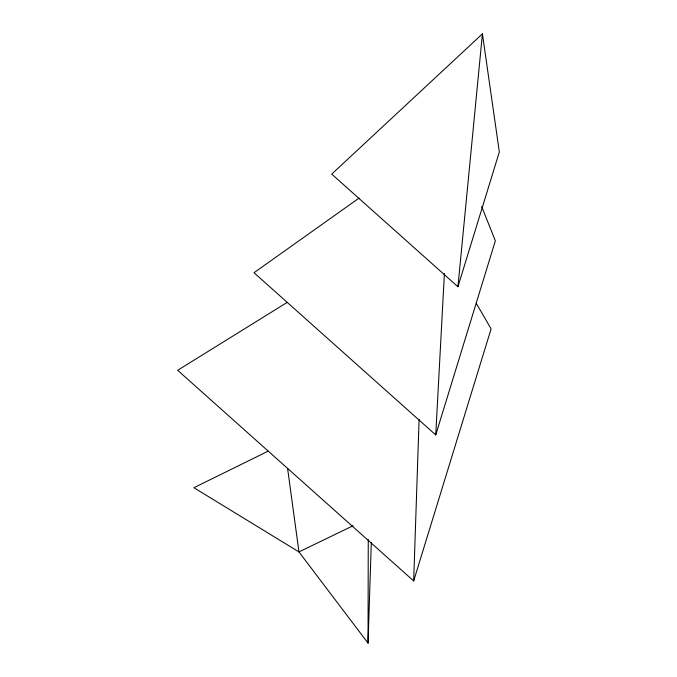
<?xml version="1.0" encoding="UTF-8"?>
<svg xmlns="http://www.w3.org/2000/svg" width="677" height="677" viewBox="0 0 677 677"><rect width="100%" height="100%" fill="white"/><g stroke="black" fill="none" stroke-linecap="round" stroke-linejoin="round"><path stroke-width="1.02" d="M268.185 451.144L193.91 487.719L298.963 551.924L368.043 643.15L368.254 539.527M368.043 643.15L371.318 542.37M287.006 302.501L177.67 370.294L413.672 580.942L419.105 419.258M359.03 198.133L254.002 272.721L435.734 434.93L444.408 273.491M457.931 286.76L482.422 33.85L331.73 174.107L457.931 286.76L499.33 151.97L482.422 33.85M435.734 434.93L495.352 240.834L481.685 206.544M413.672 580.942L491.096 328.887L476.253 303.271M353.106 525.733L298.963 551.924L287.581 468.349"/></g></svg>
